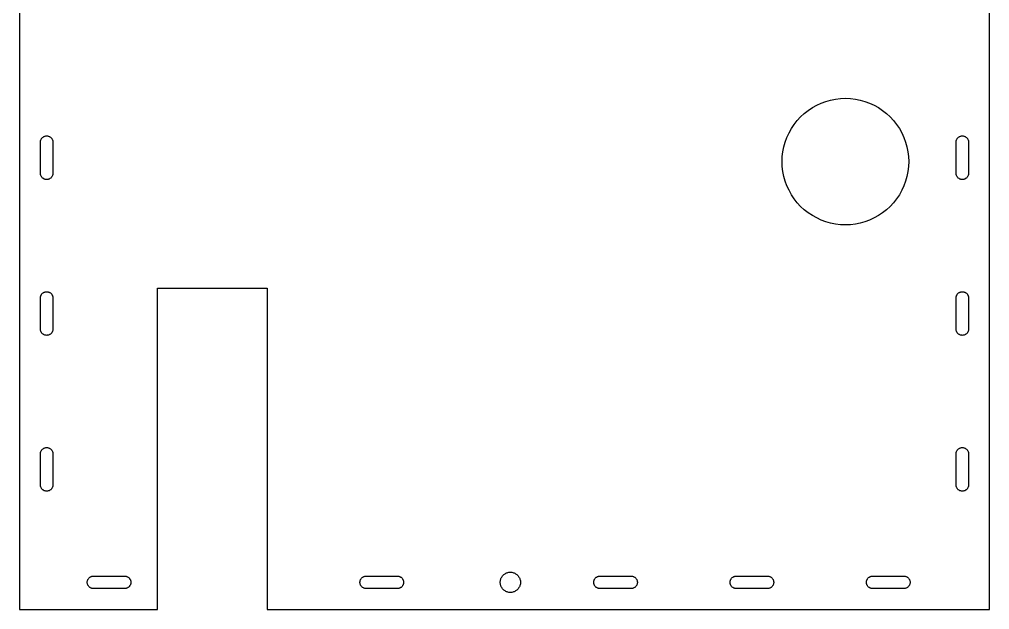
# Model space of a CAD drawing. Header units: metres. Extents: x -232 to 17, y -152 to 151.
# Drawn here: x -232 to 17, y -152 to -0.5 of the extents above; entities that cross this region are included whole.
import ezdxf

# ---------------------------------------------------------------- set-up
doc = ezdxf.new("R2010")
doc.units = ezdxf.units.M

msp = doc.modelspace()

# ---------------------------------------------------------------- linework, layer by layer
for p, q in [((-232, 151), (-232, -152)), ((17, -152), (17, 151)), ((-27.377, -22.5215), (-26.2188, -21.9873)), ((-26.2188, -21.9873), (-25.0215, -21.5449)), ((-25.0215, -21.5449), (-23.7939, -21.1992)), ((-23.7939, -21.1992), (-22.542, -20.9502)), ((-22.542, -20.9502), (-21.2744, -20.7998)), ((-21.2744, -20.7998), (-20, -20.75)), ((-20, -20.75), (-18.7246, -20.7998)), ((-18.7246, -20.7998), (-17.458, -20.9502)), ((-17.458, -20.9502), (-16.2061, -21.1992)), ((-16.2061, -21.1992), (-14.9785, -21.5449)), ((-14.9785, -21.5449), (-13.7812, -21.9873)), ((-13.7812, -21.9873), (-12.623, -22.5215)), ((-31.4902, -25.5098), (-30.5537, -24.6436)), ((-30.5537, -24.6436), (-29.5518, -23.8535)), ((-29.5518, -23.8535), (-28.4902, -23.1445)), ((-28.4902, -23.1445), (-27.377, -22.5215)), ((-12.623, -22.5215), (-11.5098, -23.1445)), ((-11.5098, -23.1445), (-10.4482, -23.8535)), ((-10.4482, -23.8535), (-9.44629, -24.6436)), ((-9.44629, -24.6436), (-8.50977, -25.5098)), ((-33.1465, -27.4482), (-32.3564, -26.4463)), ((-32.3564, -26.4463), (-31.4902, -25.5098)), ((-8.50977, -25.5098), (-7.64355, -26.4463)), ((-7.64355, -26.4463), (-6.85352, -27.4482)), ((-35.0127, -30.7812), (-34.4785, -29.623)), ((-34.4785, -29.623), (-33.8555, -28.5098)), ((-33.8555, -28.5098), (-33.1465, -27.4482)), ((-6.85352, -27.4482), (-6.14453, -28.5098)), ((-6.14453, -28.5098), (-5.52148, -29.623)), ((-5.52148, -29.623), (-4.9873, -30.7812)), ((-226.6, -32), (-226.595, -31.874)), ((-226.6, -40), (-226.6, -32)), ((-226.595, -31.874), (-226.58, -31.75)), ((-226.58, -31.75), (-226.556, -31.627)), ((-226.556, -31.627), (-226.522, -31.5059)), ((-226.522, -31.5059), (-226.478, -31.3877)), ((-226.478, -31.3877), (-226.426, -31.2734)), ((-226.426, -31.2734), (-226.364, -31.1641)), ((-226.364, -31.1641), (-226.294, -31.0596)), ((-226.294, -31.0596), (-226.217, -30.9609)), ((-226.217, -30.9609), (-226.131, -30.8682)), ((-226.131, -30.8682), (-226.039, -30.7832)), ((-226.039, -30.7832), (-225.94, -30.7061)), ((-225.94, -30.7061), (-225.836, -30.6357)), ((-225.836, -30.6357), (-225.726, -30.5742)), ((-225.726, -30.5742), (-225.612, -30.5215)), ((-225.612, -30.5215), (-225.494, -30.4785)), ((-225.494, -30.4785), (-225.374, -30.4443)), ((-225.374, -30.4443), (-225.25, -30.4199)), ((-225.25, -30.4199), (-225.126, -30.4053)), ((-225.126, -30.4053), (-225, -30.4004)), ((-225, -30.4004), (-224.874, -30.4053)), ((-224.874, -30.4053), (-224.75, -30.4199)), ((-224.75, -30.4199), (-224.626, -30.4443)), ((-224.626, -30.4443), (-224.506, -30.4785)), ((-224.506, -30.4785), (-224.388, -30.5215)), ((-224.388, -30.5215), (-224.274, -30.5742)), ((-224.274, -30.5742), (-224.164, -30.6357)), ((-224.164, -30.6357), (-224.06, -30.7061)), ((-224.06, -30.7061), (-223.961, -30.7832)), ((-223.961, -30.7832), (-223.869, -30.8682)), ((-223.869, -30.8682), (-223.783, -30.9609)), ((-223.783, -30.9609), (-223.706, -31.0596)), ((-223.706, -31.0596), (-223.636, -31.1641)), ((-223.636, -31.1641), (-223.574, -31.2734)), ((-223.574, -31.2734), (-223.522, -31.3877)), ((-223.522, -31.3877), (-223.478, -31.5059)), ((-223.478, -31.5059), (-223.444, -31.627)), ((-223.444, -31.627), (-223.42, -31.75)), ((-223.42, -31.75), (-223.405, -31.874)), ((-223.405, -31.874), (-223.4, -32)), ((-223.4, -32), (-223.4, -40)), ((-35.8008, -33.2061), (-35.4551, -31.9785)), ((-35.4551, -31.9785), (-35.0127, -30.7812)), ((-4.9873, -30.7812), (-4.54492, -31.9785)), ((-4.54492, -31.9785), (-4.19922, -33.2061)), ((8.40039, -32), (8.40527, -31.874)), ((8.40039, -40), (8.40039, -32)), ((8.40527, -31.874), (8.41992, -31.75)), ((8.41992, -31.75), (8.44434, -31.627)), ((8.44434, -31.627), (8.47852, -31.5059)), ((8.47852, -31.5059), (8.52148, -31.3877)), ((8.52148, -31.3877), (8.57422, -31.2734)), ((8.57422, -31.2734), (8.63574, -31.1641)), ((8.63574, -31.1641), (8.70605, -31.0596)), ((8.70605, -31.0596), (8.7832, -30.9609)), ((8.7832, -30.9609), (8.86816, -30.8682)), ((8.86816, -30.8682), (8.96094, -30.7832)), ((8.96094, -30.7832), (9.05957, -30.7061)), ((9.05957, -30.7061), (9.16406, -30.6357)), ((9.16406, -30.6357), (9.27344, -30.5742)), ((9.27344, -30.5742), (9.3877, -30.5215)), ((9.3877, -30.5215), (9.50586, -30.4785)), ((9.50586, -30.4785), (9.62695, -30.4443)), ((9.62695, -30.4443), (9.75, -30.4199)), ((9.75, -30.4199), (9.87402, -30.4053)), ((9.87402, -30.4053), (10, -30.4004)), ((10, -30.4004), (10.126, -30.4053)), ((10.126, -30.4053), (10.25, -30.4199)), ((10.25, -30.4199), (10.373, -30.4443)), ((10.373, -30.4443), (10.4941, -30.4785)), ((10.4941, -30.4785), (10.6123, -30.5215)), ((10.6123, -30.5215), (10.7266, -30.5742)), ((10.7266, -30.5742), (10.8359, -30.6357)), ((10.8359, -30.6357), (10.9404, -30.7061)), ((10.9404, -30.7061), (11.0391, -30.7832)), ((11.0391, -30.7832), (11.1318, -30.8682)), ((11.1318, -30.8682), (11.2168, -30.9609)), ((11.2168, -30.9609), (11.2939, -31.0596)), ((11.2939, -31.0596), (11.3643, -31.1641)), ((11.3643, -31.1641), (11.4258, -31.2734)), ((11.4258, -31.2734), (11.4785, -31.3877)), ((11.4785, -31.3877), (11.5215, -31.5059)), ((11.5215, -31.5059), (11.5557, -31.627)), ((11.5557, -31.627), (11.5801, -31.75)), ((11.5801, -31.75), (11.5947, -31.874)), ((11.5947, -31.874), (11.5996, -32)), ((11.5996, -32), (11.5996, -40)), ((-36.2002, -35.7246), (-36.0498, -34.458)), ((-36.0498, -34.458), (-35.8008, -33.2061)), ((-4.19922, -33.2061), (-3.9502, -34.458)), ((-3.9502, -34.458), (-3.7998, -35.7246)), ((-36.25, -37), (-36.2002, -35.7246)), ((-36.2002, -38.2744), (-36.25, -37)), ((-3.7998, -35.7246), (-3.75, -37)), ((-3.75, -37), (-3.7998, -38.2744)), ((-36.0498, -39.542), (-36.2002, -38.2744)), ((-35.8008, -40.7939), (-36.0498, -39.542)), ((-3.9502, -39.542), (-4.19922, -40.7939)), ((-3.7998, -38.2744), (-3.9502, -39.542)), ((-226.595, -40.126), (-226.6, -40)), ((-226.58, -40.25), (-226.595, -40.126)), ((-226.556, -40.373), (-226.58, -40.25)), ((-226.522, -40.4941), (-226.556, -40.373)), ((-226.478, -40.6123), (-226.522, -40.4941)), ((-226.426, -40.7266), (-226.478, -40.6123)), ((-226.364, -40.8359), (-226.426, -40.7266)), ((-226.294, -40.9404), (-226.364, -40.8359)), ((-226.217, -41.0391), (-226.294, -40.9404)), ((-226.131, -41.1318), (-226.217, -41.0391)), ((-226.039, -41.2168), (-226.131, -41.1318)), ((-225.94, -41.2939), (-226.039, -41.2168)), ((-225.836, -41.3643), (-225.94, -41.2939)), ((-225.726, -41.4258), (-225.836, -41.3643)), ((-225.612, -41.4785), (-225.726, -41.4258)), ((-225.494, -41.5215), (-225.612, -41.4785)), ((-225.374, -41.5557), (-225.494, -41.5215)), ((-225.25, -41.5801), (-225.374, -41.5557)), ((-225.126, -41.5947), (-225.25, -41.5801)), ((-225, -41.5996), (-225.126, -41.5947)), ((-224.874, -41.5947), (-225, -41.5996)), ((-224.75, -41.5801), (-224.874, -41.5947)), ((-224.626, -41.5557), (-224.75, -41.5801)), ((-224.506, -41.5215), (-224.626, -41.5557)), ((-224.388, -41.4785), (-224.506, -41.5215)), ((-224.274, -41.4258), (-224.388, -41.4785)), ((-224.164, -41.3643), (-224.274, -41.4258)), ((-224.06, -41.2939), (-224.164, -41.3643)), ((-223.961, -41.2168), (-224.06, -41.2939)), ((-223.869, -41.1318), (-223.961, -41.2168)), ((-223.783, -41.0391), (-223.869, -41.1318)), ((-223.706, -40.9404), (-223.783, -41.0391)), ((-223.636, -40.8359), (-223.706, -40.9404)), ((-223.574, -40.7266), (-223.636, -40.8359)), ((-223.522, -40.6123), (-223.574, -40.7266)), ((-223.478, -40.4941), (-223.522, -40.6123)), ((-223.444, -40.373), (-223.478, -40.4941)), ((-223.42, -40.25), (-223.444, -40.373)), ((-223.405, -40.126), (-223.42, -40.25)), ((-223.4, -40), (-223.405, -40.126)), ((-35.4551, -42.0215), (-35.8008, -40.7939)), ((-35.0127, -43.2188), (-35.4551, -42.0215)), ((-4.54492, -42.0215), (-4.9873, -43.2188)), ((-4.19922, -40.7939), (-4.54492, -42.0215)), ((8.40527, -40.126), (8.40039, -40)), ((8.41992, -40.25), (8.40527, -40.126)), ((8.44434, -40.373), (8.41992, -40.25)), ((8.47852, -40.4941), (8.44434, -40.373)), ((8.52148, -40.6123), (8.47852, -40.4941)), ((8.57422, -40.7266), (8.52148, -40.6123)), ((8.63574, -40.8359), (8.57422, -40.7266)), ((8.70605, -40.9404), (8.63574, -40.8359)), ((8.7832, -41.0391), (8.70605, -40.9404)), ((8.86816, -41.1318), (8.7832, -41.0391)), ((8.96094, -41.2168), (8.86816, -41.1318)), ((9.05957, -41.2939), (8.96094, -41.2168)), ((9.16406, -41.3643), (9.05957, -41.2939)), ((9.27344, -41.4258), (9.16406, -41.3643)), ((9.3877, -41.4785), (9.27344, -41.4258)), ((9.50586, -41.5215), (9.3877, -41.4785)), ((9.62695, -41.5557), (9.50586, -41.5215)), ((9.75, -41.5801), (9.62695, -41.5557)), ((9.87402, -41.5947), (9.75, -41.5801)), ((10, -41.5996), (9.87402, -41.5947)), ((10.126, -41.5947), (10, -41.5996)), ((10.25, -41.5801), (10.126, -41.5947)), ((10.373, -41.5557), (10.25, -41.5801)), ((10.4941, -41.5215), (10.373, -41.5557)), ((10.6123, -41.4785), (10.4941, -41.5215)), ((10.7266, -41.4258), (10.6123, -41.4785)), ((10.8359, -41.3643), (10.7266, -41.4258)), ((10.9404, -41.2939), (10.8359, -41.3643)), ((11.0391, -41.2168), (10.9404, -41.2939)), ((11.1318, -41.1318), (11.0391, -41.2168)), ((11.2168, -41.0391), (11.1318, -41.1318)), ((11.2939, -40.9404), (11.2168, -41.0391)), ((11.3643, -40.8359), (11.2939, -40.9404)), ((11.4258, -40.7266), (11.3643, -40.8359)), ((11.4785, -40.6123), (11.4258, -40.7266)), ((11.5215, -40.4941), (11.4785, -40.6123)), ((11.5557, -40.373), (11.5215, -40.4941)), ((11.5801, -40.25), (11.5557, -40.373)), ((11.5947, -40.126), (11.5801, -40.25)), ((11.5996, -40), (11.5947, -40.126)), ((-34.4785, -44.377), (-35.0127, -43.2188)), ((-33.8555, -45.4902), (-34.4785, -44.377)), ((-5.52148, -44.377), (-6.14453, -45.4902)), ((-4.9873, -43.2188), (-5.52148, -44.377)), ((-33.1465, -46.5518), (-33.8555, -45.4902)), ((-32.3564, -47.5537), (-33.1465, -46.5518)), ((-6.85352, -46.5518), (-7.64355, -47.5537)), ((-6.14453, -45.4902), (-6.85352, -46.5518)), ((-31.4902, -48.4902), (-32.3564, -47.5537)), ((-30.5537, -49.3564), (-31.4902, -48.4902)), ((-29.5518, -50.1465), (-30.5537, -49.3564)), ((-9.44629, -49.3564), (-10.4482, -50.1465)), ((-8.50977, -48.4902), (-9.44629, -49.3564)), ((-7.64355, -47.5537), (-8.50977, -48.4902)), ((-28.4902, -50.8555), (-29.5518, -50.1465)), ((-27.377, -51.4785), (-28.4902, -50.8555)), ((-26.2188, -52.0127), (-27.377, -51.4785)), ((-25.0215, -52.4551), (-26.2188, -52.0127)), ((-13.7812, -52.0127), (-14.9785, -52.4551)), ((-12.623, -51.4785), (-13.7812, -52.0127)), ((-11.5098, -50.8555), (-12.623, -51.4785)), ((-10.4482, -50.1465), (-11.5098, -50.8555)), ((-23.7939, -52.8008), (-25.0215, -52.4551)), ((-22.542, -53.0498), (-23.7939, -52.8008)), ((-21.2744, -53.2002), (-22.542, -53.0498)), ((-20, -53.25), (-21.2744, -53.2002)), ((-18.7246, -53.2002), (-20, -53.25)), ((-17.458, -53.0498), (-18.7246, -53.2002)), ((-16.2061, -52.8008), (-17.458, -53.0498)), ((-14.9785, -52.4551), (-16.2061, -52.8008)), ((-196.6, -69.5), (-168.4, -69.5)), ((-196.6, -152), (-196.6, -69.5)), ((-168.4, -69.5), (-168.4, -152)), ((-226.6, -72), (-226.595, -71.874)), ((-226.6, -80), (-226.6, -72)), ((-226.595, -71.874), (-226.58, -71.75)), ((-226.58, -71.75), (-226.556, -71.627)), ((-226.556, -71.627), (-226.522, -71.5059)), ((-226.522, -71.5059), (-226.478, -71.3877)), ((-226.478, -71.3877), (-226.426, -71.2734)), ((-226.426, -71.2734), (-226.364, -71.1641)), ((-226.364, -71.1641), (-226.294, -71.0596)), ((-226.294, -71.0596), (-226.217, -70.9609)), ((-226.217, -70.9609), (-226.131, -70.8682)), ((-226.131, -70.8682), (-226.039, -70.7832)), ((-226.039, -70.7832), (-225.94, -70.7061)), ((-225.94, -70.7061), (-225.836, -70.6357)), ((-225.836, -70.6357), (-225.726, -70.5742)), ((-225.726, -70.5742), (-225.612, -70.5215)), ((-225.612, -70.5215), (-225.494, -70.4785)), ((-225.494, -70.4785), (-225.374, -70.4443)), ((-225.374, -70.4443), (-225.25, -70.4199)), ((-225.25, -70.4199), (-225.126, -70.4053)), ((-225.126, -70.4053), (-225, -70.4004)), ((-225, -70.4004), (-224.874, -70.4053)), ((-224.874, -70.4053), (-224.75, -70.4199)), ((-224.75, -70.4199), (-224.626, -70.4443)), ((-224.626, -70.4443), (-224.506, -70.4785)), ((-224.506, -70.4785), (-224.388, -70.5215)), ((-224.388, -70.5215), (-224.274, -70.5742)), ((-224.274, -70.5742), (-224.164, -70.6357)), ((-224.164, -70.6357), (-224.06, -70.7061)), ((-224.06, -70.7061), (-223.961, -70.7832)), ((-223.961, -70.7832), (-223.869, -70.8682)), ((-223.869, -70.8682), (-223.783, -70.9609)), ((-223.783, -70.9609), (-223.706, -71.0596)), ((-223.706, -71.0596), (-223.636, -71.1641)), ((-223.636, -71.1641), (-223.574, -71.2734)), ((-223.574, -71.2734), (-223.522, -71.3877)), ((-223.522, -71.3877), (-223.478, -71.5059)), ((-223.478, -71.5059), (-223.444, -71.627)), ((-223.444, -71.627), (-223.42, -71.75)), ((-223.42, -71.75), (-223.405, -71.874)), ((-223.405, -71.874), (-223.4, -72)), ((-223.4, -72), (-223.4, -80)), ((8.40039, -72), (8.40527, -71.874)), ((8.40039, -80), (8.40039, -72)), ((8.40527, -71.874), (8.41992, -71.75)), ((8.41992, -71.75), (8.44434, -71.627)), ((8.44434, -71.627), (8.47852, -71.5059)), ((8.47852, -71.5059), (8.52148, -71.3877)), ((8.52148, -71.3877), (8.57422, -71.2734)), ((8.57422, -71.2734), (8.63574, -71.1641)), ((8.63574, -71.1641), (8.70605, -71.0596)), ((8.70605, -71.0596), (8.7832, -70.9609)), ((8.7832, -70.9609), (8.86816, -70.8682)), ((8.86816, -70.8682), (8.96094, -70.7832)), ((8.96094, -70.7832), (9.05957, -70.7061)), ((9.05957, -70.7061), (9.16406, -70.6357)), ((9.16406, -70.6357), (9.27344, -70.5742)), ((9.27344, -70.5742), (9.3877, -70.5215)), ((9.3877, -70.5215), (9.50586, -70.4785)), ((9.50586, -70.4785), (9.62695, -70.4443)), ((9.62695, -70.4443), (9.75, -70.4199)), ((9.75, -70.4199), (9.87402, -70.4053)), ((9.87402, -70.4053), (10, -70.4004)), ((10, -70.4004), (10.126, -70.4053)), ((10.126, -70.4053), (10.25, -70.4199)), ((10.25, -70.4199), (10.373, -70.4443)), ((10.373, -70.4443), (10.4941, -70.4785)), ((10.4941, -70.4785), (10.6123, -70.5215)), ((10.6123, -70.5215), (10.7266, -70.5742)), ((10.7266, -70.5742), (10.8359, -70.6357)), ((10.8359, -70.6357), (10.9404, -70.7061)), ((10.9404, -70.7061), (11.0391, -70.7832)), ((11.0391, -70.7832), (11.1318, -70.8682)), ((11.1318, -70.8682), (11.2168, -70.9609)), ((11.2168, -70.9609), (11.2939, -71.0596)), ((11.2939, -71.0596), (11.3643, -71.1641)), ((11.3643, -71.1641), (11.4258, -71.2734)), ((11.4258, -71.2734), (11.4785, -71.3877)), ((11.4785, -71.3877), (11.5215, -71.5059)), ((11.5215, -71.5059), (11.5557, -71.627)), ((11.5557, -71.627), (11.5801, -71.75)), ((11.5801, -71.75), (11.5947, -71.874)), ((11.5947, -71.874), (11.5996, -72)), ((11.5996, -72), (11.5996, -80)), ((-226.595, -80.126), (-226.6, -80)), ((-226.58, -80.25), (-226.595, -80.126)), ((-226.556, -80.373), (-226.58, -80.25)), ((-226.522, -80.4941), (-226.556, -80.373)), ((-226.478, -80.6123), (-226.522, -80.4941)), ((-226.426, -80.7266), (-226.478, -80.6123)), ((-226.364, -80.8359), (-226.426, -80.7266)), ((-226.294, -80.9404), (-226.364, -80.8359)), ((-226.217, -81.0391), (-226.294, -80.9404)), ((-226.131, -81.1318), (-226.217, -81.0391)), ((-226.039, -81.2168), (-226.131, -81.1318)), ((-225.94, -81.2939), (-226.039, -81.2168)), ((-225.836, -81.3643), (-225.94, -81.2939)), ((-225.726, -81.4258), (-225.836, -81.3643)), ((-225.612, -81.4785), (-225.726, -81.4258)), ((-225.494, -81.5215), (-225.612, -81.4785)), ((-225.374, -81.5557), (-225.494, -81.5215)), ((-225.25, -81.5801), (-225.374, -81.5557)), ((-225.126, -81.5947), (-225.25, -81.5801)), ((-225, -81.5996), (-225.126, -81.5947)), ((-224.874, -81.5947), (-225, -81.5996)), ((-224.75, -81.5801), (-224.874, -81.5947)), ((-224.626, -81.5557), (-224.75, -81.5801)), ((-224.506, -81.5215), (-224.626, -81.5557)), ((-224.388, -81.4785), (-224.506, -81.5215)), ((-224.274, -81.4258), (-224.388, -81.4785)), ((-224.164, -81.3643), (-224.274, -81.4258)), ((-224.06, -81.2939), (-224.164, -81.3643)), ((-223.961, -81.2168), (-224.06, -81.2939)), ((-223.869, -81.1318), (-223.961, -81.2168)), ((-223.783, -81.0391), (-223.869, -81.1318)), ((-223.706, -80.9404), (-223.783, -81.0391)), ((-223.636, -80.8359), (-223.706, -80.9404)), ((-223.574, -80.7266), (-223.636, -80.8359)), ((-223.522, -80.6123), (-223.574, -80.7266)), ((-223.478, -80.4941), (-223.522, -80.6123)), ((-223.444, -80.373), (-223.478, -80.4941)), ((-223.42, -80.25), (-223.444, -80.373)), ((-223.405, -80.126), (-223.42, -80.25)), ((-223.4, -80), (-223.405, -80.126)), ((8.40527, -80.126), (8.40039, -80)), ((8.41992, -80.25), (8.40527, -80.126)), ((8.44434, -80.373), (8.41992, -80.25)), ((8.47852, -80.4941), (8.44434, -80.373)), ((8.52148, -80.6123), (8.47852, -80.4941)), ((8.57422, -80.7266), (8.52148, -80.6123)), ((8.63574, -80.8359), (8.57422, -80.7266)), ((8.70605, -80.9404), (8.63574, -80.8359)), ((8.7832, -81.0391), (8.70605, -80.9404)), ((8.86816, -81.1318), (8.7832, -81.0391)), ((8.96094, -81.2168), (8.86816, -81.1318)), ((9.05957, -81.2939), (8.96094, -81.2168)), ((9.16406, -81.3643), (9.05957, -81.2939)), ((9.27344, -81.4258), (9.16406, -81.3643)), ((9.3877, -81.4785), (9.27344, -81.4258)), ((9.50586, -81.5215), (9.3877, -81.4785)), ((9.62695, -81.5557), (9.50586, -81.5215)), ((9.75, -81.5801), (9.62695, -81.5557)), ((9.87402, -81.5947), (9.75, -81.5801)), ((10, -81.5996), (9.87402, -81.5947)), ((10.126, -81.5947), (10, -81.5996)), ((10.25, -81.5801), (10.126, -81.5947)), ((10.373, -81.5557), (10.25, -81.5801)), ((10.4941, -81.5215), (10.373, -81.5557)), ((10.6123, -81.4785), (10.4941, -81.5215)), ((10.7266, -81.4258), (10.6123, -81.4785)), ((10.8359, -81.3643), (10.7266, -81.4258)), ((10.9404, -81.2939), (10.8359, -81.3643)), ((11.0391, -81.2168), (10.9404, -81.2939)), ((11.1318, -81.1318), (11.0391, -81.2168)), ((11.2168, -81.0391), (11.1318, -81.1318)), ((11.2939, -80.9404), (11.2168, -81.0391)), ((11.3643, -80.8359), (11.2939, -80.9404)), ((11.4258, -80.7266), (11.3643, -80.8359)), ((11.4785, -80.6123), (11.4258, -80.7266)), ((11.5215, -80.4941), (11.4785, -80.6123)), ((11.5557, -80.373), (11.5215, -80.4941)), ((11.5801, -80.25), (11.5557, -80.373)), ((11.5947, -80.126), (11.5801, -80.25)), ((11.5996, -80), (11.5947, -80.126)), ((-226.6, -112), (-226.595, -111.874)), ((-226.6, -120), (-226.6, -112)), ((-226.595, -111.874), (-226.58, -111.75)), ((-226.58, -111.75), (-226.556, -111.626)), ((-226.556, -111.626), (-226.522, -111.506)), ((-226.522, -111.506), (-226.478, -111.388)), ((-226.478, -111.388), (-226.426, -111.274)), ((-226.426, -111.274), (-226.364, -111.164)), ((-226.364, -111.164), (-226.294, -111.06)), ((-226.294, -111.06), (-226.217, -110.961)), ((-226.217, -110.961), (-226.131, -110.869)), ((-226.131, -110.869), (-226.039, -110.783)), ((-226.039, -110.783), (-225.94, -110.706)), ((-225.94, -110.706), (-225.836, -110.636)), ((-225.836, -110.636), (-225.726, -110.574)), ((-225.726, -110.574), (-225.612, -110.522)), ((-225.612, -110.522), (-225.494, -110.478)), ((-225.494, -110.478), (-225.374, -110.444)), ((-225.374, -110.444), (-225.25, -110.42)), ((-225.25, -110.42), (-225.126, -110.405)), ((-225.126, -110.405), (-225, -110.4)), ((-225, -110.4), (-224.874, -110.405)), ((-224.874, -110.405), (-224.75, -110.42)), ((-224.75, -110.42), (-224.626, -110.444)), ((-224.626, -110.444), (-224.506, -110.478)), ((-224.506, -110.478), (-224.388, -110.522)), ((-224.388, -110.522), (-224.274, -110.574)), ((-224.274, -110.574), (-224.164, -110.636)), ((-224.164, -110.636), (-224.06, -110.706)), ((-224.06, -110.706), (-223.961, -110.783)), ((-223.961, -110.783), (-223.869, -110.869)), ((-223.869, -110.869), (-223.783, -110.961)), ((-223.783, -110.961), (-223.706, -111.06)), ((-223.706, -111.06), (-223.636, -111.164)), ((-223.636, -111.164), (-223.574, -111.274)), ((-223.574, -111.274), (-223.522, -111.388)), ((-223.522, -111.388), (-223.478, -111.506)), ((-223.478, -111.506), (-223.444, -111.626)), ((-223.444, -111.626), (-223.42, -111.75)), ((-223.42, -111.75), (-223.405, -111.874)), ((-223.405, -111.874), (-223.4, -112)), ((-223.4, -112), (-223.4, -120)), ((8.40039, -112), (8.40527, -111.874)), ((8.40039, -120), (8.40039, -112)), ((8.40527, -111.874), (8.41992, -111.75)), ((8.41992, -111.75), (8.44434, -111.626)), ((8.44434, -111.626), (8.47852, -111.506)), ((8.47852, -111.506), (8.52148, -111.388)), ((8.52148, -111.388), (8.57422, -111.274)), ((8.57422, -111.274), (8.63574, -111.164)), ((8.63574, -111.164), (8.70605, -111.06)), ((8.70605, -111.06), (8.7832, -110.961)), ((8.7832, -110.961), (8.86816, -110.869)), ((8.86816, -110.869), (8.96094, -110.783)), ((8.96094, -110.783), (9.05957, -110.706)), ((9.05957, -110.706), (9.16406, -110.636)), ((9.16406, -110.636), (9.27344, -110.574)), ((9.27344, -110.574), (9.3877, -110.522)), ((9.3877, -110.522), (9.50586, -110.478)), ((9.50586, -110.478), (9.62695, -110.444)), ((9.62695, -110.444), (9.75, -110.42)), ((9.75, -110.42), (9.87402, -110.405)), ((9.87402, -110.405), (10, -110.4)), ((10, -110.4), (10.126, -110.405)), ((10.126, -110.405), (10.25, -110.42)), ((10.25, -110.42), (10.373, -110.444)), ((10.373, -110.444), (10.4941, -110.478)), ((10.4941, -110.478), (10.6123, -110.522)), ((10.6123, -110.522), (10.7266, -110.574)), ((10.7266, -110.574), (10.8359, -110.636)), ((10.8359, -110.636), (10.9404, -110.706)), ((10.9404, -110.706), (11.0391, -110.783)), ((11.0391, -110.783), (11.1318, -110.869)), ((11.1318, -110.869), (11.2168, -110.961)), ((11.2168, -110.961), (11.2939, -111.06)), ((11.2939, -111.06), (11.3643, -111.164)), ((11.3643, -111.164), (11.4258, -111.274)), ((11.4258, -111.274), (11.4785, -111.388)), ((11.4785, -111.388), (11.5215, -111.506)), ((11.5215, -111.506), (11.5557, -111.626)), ((11.5557, -111.626), (11.5801, -111.75)), ((11.5801, -111.75), (11.5947, -111.874)), ((11.5947, -111.874), (11.5996, -112)), ((11.5996, -112), (11.5996, -120)), ((-226.595, -120.126), (-226.6, -120)), ((-226.58, -120.25), (-226.595, -120.126)), ((-226.556, -120.374), (-226.58, -120.25)), ((-226.522, -120.494), (-226.556, -120.374)), ((-226.478, -120.612), (-226.522, -120.494)), ((-226.426, -120.726), (-226.478, -120.612)), ((-226.364, -120.836), (-226.426, -120.726)), ((-226.294, -120.94), (-226.364, -120.836)), ((-226.217, -121.039), (-226.294, -120.94)), ((-226.131, -121.131), (-226.217, -121.039)), ((-226.039, -121.217), (-226.131, -121.131)), ((-225.94, -121.294), (-226.039, -121.217)), ((-225.836, -121.364), (-225.94, -121.294)), ((-225.726, -121.426), (-225.836, -121.364)), ((-225.612, -121.478), (-225.726, -121.426)), ((-225.494, -121.522), (-225.612, -121.478)), ((-225.374, -121.556), (-225.494, -121.522)), ((-225.25, -121.58), (-225.374, -121.556)), ((-225.126, -121.595), (-225.25, -121.58)), ((-225, -121.6), (-225.126, -121.595)), ((-224.874, -121.595), (-225, -121.6)), ((-224.75, -121.58), (-224.874, -121.595)), ((-224.626, -121.556), (-224.75, -121.58)), ((-224.506, -121.522), (-224.626, -121.556)), ((-224.388, -121.478), (-224.506, -121.522)), ((-224.274, -121.426), (-224.388, -121.478)), ((-224.164, -121.364), (-224.274, -121.426)), ((-224.06, -121.294), (-224.164, -121.364)), ((-223.961, -121.217), (-224.06, -121.294)), ((-223.869, -121.131), (-223.961, -121.217)), ((-223.783, -121.039), (-223.869, -121.131)), ((-223.706, -120.94), (-223.783, -121.039)), ((-223.636, -120.836), (-223.706, -120.94)), ((-223.574, -120.726), (-223.636, -120.836)), ((-223.522, -120.612), (-223.574, -120.726)), ((-223.478, -120.494), (-223.522, -120.612)), ((-223.444, -120.374), (-223.478, -120.494)), ((-223.42, -120.25), (-223.444, -120.374)), ((-223.405, -120.126), (-223.42, -120.25)), ((-223.4, -120), (-223.405, -120.126)), ((8.40527, -120.126), (8.40039, -120)), ((8.41992, -120.25), (8.40527, -120.126)), ((8.44434, -120.374), (8.41992, -120.25)), ((8.47852, -120.494), (8.44434, -120.374)), ((8.52148, -120.612), (8.47852, -120.494)), ((8.57422, -120.726), (8.52148, -120.612)), ((8.63574, -120.836), (8.57422, -120.726)), ((8.70605, -120.94), (8.63574, -120.836)), ((8.7832, -121.039), (8.70605, -120.94)), ((8.86816, -121.131), (8.7832, -121.039)), ((8.96094, -121.217), (8.86816, -121.131)), ((9.05957, -121.294), (8.96094, -121.217)), ((9.16406, -121.364), (9.05957, -121.294)), ((9.27344, -121.426), (9.16406, -121.364)), ((9.3877, -121.478), (9.27344, -121.426)), ((9.50586, -121.522), (9.3877, -121.478)), ((9.62695, -121.556), (9.50586, -121.522)), ((9.75, -121.58), (9.62695, -121.556)), ((9.87402, -121.595), (9.75, -121.58)), ((10, -121.6), (9.87402, -121.595)), ((10.126, -121.595), (10, -121.6)), ((10.25, -121.58), (10.126, -121.595)), ((10.373, -121.556), (10.25, -121.58)), ((10.4941, -121.522), (10.373, -121.556)), ((10.6123, -121.478), (10.4941, -121.522)), ((10.7266, -121.426), (10.6123, -121.478)), ((10.8359, -121.364), (10.7266, -121.426)), ((10.9404, -121.294), (10.8359, -121.364)), ((11.0391, -121.217), (10.9404, -121.294)), ((11.1318, -121.131), (11.0391, -121.217)), ((11.2168, -121.039), (11.1318, -121.131)), ((11.2939, -120.94), (11.2168, -121.039)), ((11.3643, -120.836), (11.2939, -120.94)), ((11.4258, -120.726), (11.3643, -120.836)), ((11.4785, -120.612), (11.4258, -120.726)), ((11.5215, -120.494), (11.4785, -120.612)), ((11.5557, -120.374), (11.5215, -120.494)), ((11.5801, -120.25), (11.5557, -120.374)), ((11.5947, -120.126), (11.5801, -120.25)), ((11.5996, -120), (11.5947, -120.126)), ((-214.522, -144.506), (-214.478, -144.388)), ((-214.478, -144.388), (-214.426, -144.274)), ((-214.426, -144.274), (-214.364, -144.164)), ((-214.364, -144.164), (-214.294, -144.06)), ((-214.294, -144.06), (-214.217, -143.961)), ((-214.217, -143.961), (-214.131, -143.869)), ((-214.131, -143.869), (-214.039, -143.783)), ((-214.039, -143.783), (-213.94, -143.706)), ((-213.94, -143.706), (-213.836, -143.636)), ((-213.836, -143.636), (-213.726, -143.574)), ((-213.726, -143.574), (-213.612, -143.522)), ((-213.612, -143.522), (-213.494, -143.478)), ((-213.494, -143.478), (-213.374, -143.444)), ((-213.374, -143.444), (-213.25, -143.42)), ((-213.25, -143.42), (-213.126, -143.405)), ((-213.126, -143.405), (-213, -143.4)), ((-213, -143.4), (-205, -143.4)), ((-205, -143.4), (-204.874, -143.405)), ((-204.874, -143.405), (-204.75, -143.42)), ((-204.75, -143.42), (-204.626, -143.444)), ((-204.626, -143.444), (-204.506, -143.478)), ((-204.506, -143.478), (-204.388, -143.522)), ((-204.388, -143.522), (-204.274, -143.574)), ((-204.274, -143.574), (-204.164, -143.636)), ((-204.164, -143.636), (-204.06, -143.706)), ((-204.06, -143.706), (-203.961, -143.783)), ((-203.961, -143.783), (-203.869, -143.869)), ((-203.869, -143.869), (-203.783, -143.961)), ((-203.783, -143.961), (-203.706, -144.06)), ((-203.706, -144.06), (-203.636, -144.164)), ((-203.636, -144.164), (-203.574, -144.274)), ((-203.574, -144.274), (-203.522, -144.388)), ((-203.522, -144.388), (-203.478, -144.506)), ((-144.522, -144.506), (-144.478, -144.388)), ((-144.478, -144.388), (-144.426, -144.274)), ((-144.426, -144.274), (-144.364, -144.164)), ((-144.364, -144.164), (-144.294, -144.06)), ((-144.294, -144.06), (-144.217, -143.961)), ((-144.217, -143.961), (-144.131, -143.869)), ((-144.131, -143.869), (-144.039, -143.783)), ((-144.039, -143.783), (-143.94, -143.706)), ((-143.94, -143.706), (-143.836, -143.636)), ((-143.836, -143.636), (-143.726, -143.574)), ((-143.726, -143.574), (-143.612, -143.522)), ((-143.612, -143.522), (-143.494, -143.478)), ((-143.494, -143.478), (-143.374, -143.444)), ((-143.374, -143.444), (-143.25, -143.42)), ((-143.25, -143.42), (-143.126, -143.405)), ((-143.126, -143.405), (-143, -143.4)), ((-143, -143.4), (-135, -143.4)), ((-135, -143.4), (-134.874, -143.405)), ((-134.874, -143.405), (-134.75, -143.42)), ((-134.75, -143.42), (-134.626, -143.444)), ((-134.626, -143.444), (-134.506, -143.478)), ((-134.506, -143.478), (-134.388, -143.522)), ((-134.388, -143.522), (-134.274, -143.574)), ((-134.274, -143.574), (-134.164, -143.636)), ((-134.164, -143.636), (-134.06, -143.706)), ((-134.06, -143.706), (-133.961, -143.783)), ((-133.961, -143.783), (-133.869, -143.869)), ((-133.869, -143.869), (-133.783, -143.961)), ((-133.783, -143.961), (-133.706, -144.06)), ((-133.706, -144.06), (-133.636, -144.164)), ((-133.636, -144.164), (-133.574, -144.274)), ((-133.574, -144.274), (-133.522, -144.388)), ((-133.522, -144.388), (-133.478, -144.506)), ((-108.568, -144.593), (-108.528, -144.393)), ((-108.528, -144.393), (-108.473, -144.197)), ((-108.473, -144.197), (-108.402, -144.005)), ((-108.402, -144.005), (-108.317, -143.82)), ((-108.317, -143.82), (-108.217, -143.641)), ((-108.217, -143.641), (-108.103, -143.472)), ((-108.103, -143.472), (-107.977, -143.311)), ((-107.977, -143.311), (-107.838, -143.162)), ((-107.838, -143.162), (-107.689, -143.023)), ((-107.689, -143.023), (-107.528, -142.897)), ((-107.528, -142.897), (-107.358, -142.783)), ((-107.358, -142.783), (-107.18, -142.683)), ((-107.18, -142.683), (-106.995, -142.598)), ((-106.995, -142.598), (-106.803, -142.527)), ((-106.803, -142.527), (-106.607, -142.472)), ((-106.607, -142.472), (-106.407, -142.432)), ((-106.407, -142.432), (-106.204, -142.408)), ((-106.204, -142.408), (-106, -142.4)), ((-106, -142.4), (-105.796, -142.408)), ((-105.796, -142.408), (-105.593, -142.432)), ((-105.593, -142.432), (-105.393, -142.472)), ((-105.393, -142.472), (-105.197, -142.527)), ((-105.197, -142.527), (-105.005, -142.598)), ((-105.005, -142.598), (-104.82, -142.683)), ((-104.82, -142.683), (-104.641, -142.783)), ((-104.641, -142.783), (-104.472, -142.897)), ((-104.472, -142.897), (-104.311, -143.023)), ((-104.311, -143.023), (-104.162, -143.162)), ((-104.162, -143.162), (-104.023, -143.311)), ((-104.023, -143.311), (-103.897, -143.472)), ((-103.897, -143.472), (-103.783, -143.641)), ((-103.783, -143.641), (-103.683, -143.82)), ((-103.683, -143.82), (-103.598, -144.005)), ((-103.598, -144.005), (-103.527, -144.197)), ((-103.527, -144.197), (-103.472, -144.393)), ((-103.472, -144.393), (-103.432, -144.593)), ((-84.5215, -144.506), (-84.4785, -144.388)), ((-84.4785, -144.388), (-84.4258, -144.274)), ((-84.4258, -144.274), (-84.3643, -144.164)), ((-84.3643, -144.164), (-84.2939, -144.06)), ((-84.2939, -144.06), (-84.2168, -143.961)), ((-84.2168, -143.961), (-84.1318, -143.869)), ((-84.1318, -143.869), (-84.0391, -143.783)), ((-84.0391, -143.783), (-83.9404, -143.706)), ((-83.9404, -143.706), (-83.8359, -143.636)), ((-83.8359, -143.636), (-83.7266, -143.574)), ((-83.7266, -143.574), (-83.6123, -143.522)), ((-83.6123, -143.522), (-83.4941, -143.478)), ((-83.4941, -143.478), (-83.373, -143.444)), ((-83.373, -143.444), (-83.25, -143.42)), ((-83.25, -143.42), (-83.126, -143.405)), ((-83.126, -143.405), (-83, -143.4)), ((-83, -143.4), (-75, -143.4)), ((-75, -143.4), (-74.874, -143.405)), ((-74.874, -143.405), (-74.75, -143.42)), ((-74.75, -143.42), (-74.627, -143.444)), ((-74.627, -143.444), (-74.5059, -143.478)), ((-74.5059, -143.478), (-74.3877, -143.522)), ((-74.3877, -143.522), (-74.2734, -143.574)), ((-74.2734, -143.574), (-74.1641, -143.636)), ((-74.1641, -143.636), (-74.0596, -143.706)), ((-74.0596, -143.706), (-73.9609, -143.783)), ((-73.9609, -143.783), (-73.8682, -143.869)), ((-73.8682, -143.869), (-73.7832, -143.961)), ((-73.7832, -143.961), (-73.7061, -144.06)), ((-73.7061, -144.06), (-73.6357, -144.164)), ((-73.6357, -144.164), (-73.5742, -144.274)), ((-73.5742, -144.274), (-73.5215, -144.388)), ((-73.5215, -144.388), (-73.4785, -144.506)), ((-49.5215, -144.506), (-49.4785, -144.388)), ((-49.4785, -144.388), (-49.4258, -144.274)), ((-49.4258, -144.274), (-49.3643, -144.164)), ((-49.3643, -144.164), (-49.2939, -144.06)), ((-49.2939, -144.06), (-49.2168, -143.961)), ((-49.2168, -143.961), (-49.1318, -143.869)), ((-49.1318, -143.869), (-49.0391, -143.783)), ((-49.0391, -143.783), (-48.9404, -143.706)), ((-48.9404, -143.706), (-48.8359, -143.636)), ((-48.8359, -143.636), (-48.7266, -143.574)), ((-48.7266, -143.574), (-48.6123, -143.522)), ((-48.6123, -143.522), (-48.4941, -143.478)), ((-48.4941, -143.478), (-48.373, -143.444)), ((-48.373, -143.444), (-48.25, -143.42)), ((-48.25, -143.42), (-48.126, -143.405)), ((-48.126, -143.405), (-48, -143.4)), ((-48, -143.4), (-40, -143.4)), ((-40, -143.4), (-39.874, -143.405)), ((-39.874, -143.405), (-39.75, -143.42)), ((-39.75, -143.42), (-39.627, -143.444)), ((-39.627, -143.444), (-39.5059, -143.478)), ((-39.5059, -143.478), (-39.3877, -143.522)), ((-39.3877, -143.522), (-39.2734, -143.574)), ((-39.2734, -143.574), (-39.1641, -143.636)), ((-39.1641, -143.636), (-39.0596, -143.706)), ((-39.0596, -143.706), (-38.9609, -143.783)), ((-38.9609, -143.783), (-38.8682, -143.869)), ((-38.8682, -143.869), (-38.7832, -143.961)), ((-38.7832, -143.961), (-38.7061, -144.06)), ((-38.7061, -144.06), (-38.6357, -144.164)), ((-38.6357, -144.164), (-38.5742, -144.274)), ((-38.5742, -144.274), (-38.5215, -144.388)), ((-38.5215, -144.388), (-38.4785, -144.506)), ((-14.5215, -144.506), (-14.4785, -144.388)), ((-14.4785, -144.388), (-14.4258, -144.274)), ((-14.4258, -144.274), (-14.3643, -144.164)), ((-14.3643, -144.164), (-14.2939, -144.06)), ((-14.2939, -144.06), (-14.2168, -143.961)), ((-14.2168, -143.961), (-14.1318, -143.869)), ((-14.1318, -143.869), (-14.0391, -143.783)), ((-14.0391, -143.783), (-13.9404, -143.706)), ((-13.9404, -143.706), (-13.8359, -143.636)), ((-13.8359, -143.636), (-13.7266, -143.574)), ((-13.7266, -143.574), (-13.6123, -143.522)), ((-13.6123, -143.522), (-13.4941, -143.478)), ((-13.4941, -143.478), (-13.373, -143.444)), ((-13.373, -143.444), (-13.25, -143.42)), ((-13.25, -143.42), (-13.126, -143.405)), ((-13.126, -143.405), (-13, -143.4)), ((-13, -143.4), (-5, -143.4)), ((-5, -143.4), (-4.87402, -143.405)), ((-4.87402, -143.405), (-4.75, -143.42)), ((-4.75, -143.42), (-4.62695, -143.444)), ((-4.62695, -143.444), (-4.50586, -143.478)), ((-4.50586, -143.478), (-4.3877, -143.522)), ((-4.3877, -143.522), (-4.27344, -143.574)), ((-4.27344, -143.574), (-4.16406, -143.636)), ((-4.16406, -143.636), (-4.05957, -143.706)), ((-4.05957, -143.706), (-3.96094, -143.783)), ((-3.96094, -143.783), (-3.86816, -143.869)), ((-3.86816, -143.869), (-3.7832, -143.961)), ((-3.7832, -143.961), (-3.70605, -144.06)), ((-3.70605, -144.06), (-3.63574, -144.164)), ((-3.63574, -144.164), (-3.57422, -144.274)), ((-3.57422, -144.274), (-3.52148, -144.388)), ((-3.52148, -144.388), (-3.47852, -144.506)), ((-214.6, -145), (-214.595, -144.874)), ((-214.595, -145.126), (-214.6, -145)), ((-214.595, -144.874), (-214.58, -144.75)), ((-214.58, -145.25), (-214.595, -145.126)), ((-214.58, -144.75), (-214.556, -144.626)), ((-214.556, -145.374), (-214.58, -145.25)), ((-214.556, -144.626), (-214.522, -144.506)), ((-214.522, -145.494), (-214.556, -145.374)), ((-214.478, -145.612), (-214.522, -145.494)), ((-214.426, -145.726), (-214.478, -145.612)), ((-214.364, -145.836), (-214.426, -145.726)), ((-214.294, -145.94), (-214.364, -145.836)), ((-214.217, -146.039), (-214.294, -145.94)), ((-214.131, -146.131), (-214.217, -146.039)), ((-214.039, -146.217), (-214.131, -146.131)), ((-213.94, -146.294), (-214.039, -146.217)), ((-213.836, -146.364), (-213.94, -146.294)), ((-213.726, -146.426), (-213.836, -146.364)), ((-213.612, -146.478), (-213.726, -146.426)), ((-213.494, -146.522), (-213.612, -146.478)), ((-213.374, -146.556), (-213.494, -146.522)), ((-213.25, -146.58), (-213.374, -146.556)), ((-213.126, -146.595), (-213.25, -146.58)), ((-213, -146.6), (-213.126, -146.595)), ((-205, -146.6), (-213, -146.6)), ((-204.874, -146.595), (-205, -146.6)), ((-204.75, -146.58), (-204.874, -146.595)), ((-204.626, -146.556), (-204.75, -146.58)), ((-204.506, -146.522), (-204.626, -146.556)), ((-204.388, -146.478), (-204.506, -146.522)), ((-204.274, -146.426), (-204.388, -146.478)), ((-204.164, -146.364), (-204.274, -146.426)), ((-204.06, -146.294), (-204.164, -146.364)), ((-203.961, -146.217), (-204.06, -146.294)), ((-203.869, -146.131), (-203.961, -146.217)), ((-203.783, -146.039), (-203.869, -146.131)), ((-203.706, -145.94), (-203.783, -146.039)), ((-203.636, -145.836), (-203.706, -145.94)), ((-203.574, -145.726), (-203.636, -145.836)), ((-203.522, -145.612), (-203.574, -145.726)), ((-203.478, -145.494), (-203.522, -145.612)), ((-203.478, -144.506), (-203.444, -144.626)), ((-203.444, -145.374), (-203.478, -145.494)), ((-203.444, -144.626), (-203.42, -144.75)), ((-203.42, -145.25), (-203.444, -145.374)), ((-203.42, -144.75), (-203.405, -144.874)), ((-203.405, -145.126), (-203.42, -145.25)), ((-203.405, -144.874), (-203.4, -145)), ((-203.4, -145), (-203.405, -145.126)), ((-144.6, -145), (-144.595, -144.874)), ((-144.595, -145.126), (-144.6, -145)), ((-144.595, -144.874), (-144.58, -144.75)), ((-144.58, -145.25), (-144.595, -145.126)), ((-144.58, -144.75), (-144.556, -144.626)), ((-144.556, -145.374), (-144.58, -145.25)), ((-144.556, -144.626), (-144.522, -144.506)), ((-144.522, -145.494), (-144.556, -145.374)), ((-144.478, -145.612), (-144.522, -145.494)), ((-144.426, -145.726), (-144.478, -145.612)), ((-144.364, -145.836), (-144.426, -145.726)), ((-144.294, -145.94), (-144.364, -145.836)), ((-144.217, -146.039), (-144.294, -145.94)), ((-144.131, -146.131), (-144.217, -146.039)), ((-144.039, -146.217), (-144.131, -146.131)), ((-143.94, -146.294), (-144.039, -146.217)), ((-143.836, -146.364), (-143.94, -146.294)), ((-143.726, -146.426), (-143.836, -146.364)), ((-143.612, -146.478), (-143.726, -146.426)), ((-143.494, -146.522), (-143.612, -146.478)), ((-143.374, -146.556), (-143.494, -146.522)), ((-143.25, -146.58), (-143.374, -146.556)), ((-143.126, -146.595), (-143.25, -146.58)), ((-143, -146.6), (-143.126, -146.595)), ((-135, -146.6), (-143, -146.6)), ((-134.874, -146.595), (-135, -146.6)), ((-134.75, -146.58), (-134.874, -146.595)), ((-134.626, -146.556), (-134.75, -146.58)), ((-134.506, -146.522), (-134.626, -146.556)), ((-134.388, -146.478), (-134.506, -146.522)), ((-134.274, -146.426), (-134.388, -146.478)), ((-134.164, -146.364), (-134.274, -146.426)), ((-134.06, -146.294), (-134.164, -146.364)), ((-133.961, -146.217), (-134.06, -146.294)), ((-133.869, -146.131), (-133.961, -146.217)), ((-133.783, -146.039), (-133.869, -146.131)), ((-133.706, -145.94), (-133.783, -146.039)), ((-133.636, -145.836), (-133.706, -145.94)), ((-133.574, -145.726), (-133.636, -145.836)), ((-133.522, -145.612), (-133.574, -145.726)), ((-133.478, -145.494), (-133.522, -145.612)), ((-133.478, -144.506), (-133.444, -144.626)), ((-133.444, -145.374), (-133.478, -145.494)), ((-133.444, -144.626), (-133.42, -144.75)), ((-133.42, -145.25), (-133.444, -145.374)), ((-133.42, -144.75), (-133.405, -144.874)), ((-133.405, -145.126), (-133.42, -145.25)), ((-133.405, -144.874), (-133.4, -145)), ((-133.4, -145), (-133.405, -145.126)), ((-108.6, -145), (-108.592, -144.796)), ((-108.592, -145.204), (-108.6, -145)), ((-108.592, -144.796), (-108.568, -144.593)), ((-108.568, -145.407), (-108.592, -145.204)), ((-108.528, -145.607), (-108.568, -145.407)), ((-108.473, -145.803), (-108.528, -145.607)), ((-108.402, -145.995), (-108.473, -145.803)), ((-108.317, -146.18), (-108.402, -145.995)), ((-108.217, -146.358), (-108.317, -146.18)), ((-108.103, -146.528), (-108.217, -146.358)), ((-107.977, -146.689), (-108.103, -146.528)), ((-107.838, -146.838), (-107.977, -146.689)), ((-107.689, -146.977), (-107.838, -146.838)), ((-104.162, -146.838), (-104.311, -146.977)), ((-104.023, -146.689), (-104.162, -146.838)), ((-103.897, -146.528), (-104.023, -146.689)), ((-103.783, -146.358), (-103.897, -146.528)), ((-103.683, -146.18), (-103.783, -146.358)), ((-103.598, -145.995), (-103.683, -146.18)), ((-103.527, -145.803), (-103.598, -145.995)), ((-103.472, -145.607), (-103.527, -145.803)), ((-103.432, -145.407), (-103.472, -145.607)), ((-103.432, -144.593), (-103.408, -144.796)), ((-103.408, -145.204), (-103.432, -145.407)), ((-103.408, -144.796), (-103.4, -145)), ((-103.4, -145), (-103.408, -145.204)), ((-84.5996, -145), (-84.5947, -144.874)), ((-84.5947, -145.126), (-84.5996, -145)), ((-84.5947, -144.874), (-84.5801, -144.75)), ((-84.5801, -145.25), (-84.5947, -145.126)), ((-84.5801, -144.75), (-84.5557, -144.626)), ((-84.5557, -145.374), (-84.5801, -145.25)), ((-84.5557, -144.626), (-84.5215, -144.506)), ((-84.5215, -145.494), (-84.5557, -145.374)), ((-84.4785, -145.612), (-84.5215, -145.494)), ((-84.4258, -145.726), (-84.4785, -145.612)), ((-84.3643, -145.836), (-84.4258, -145.726)), ((-84.2939, -145.94), (-84.3643, -145.836)), ((-84.2168, -146.039), (-84.2939, -145.94)), ((-84.1318, -146.131), (-84.2168, -146.039)), ((-84.0391, -146.217), (-84.1318, -146.131)), ((-83.9404, -146.294), (-84.0391, -146.217)), ((-83.8359, -146.364), (-83.9404, -146.294)), ((-83.7266, -146.426), (-83.8359, -146.364)), ((-83.6123, -146.478), (-83.7266, -146.426)), ((-83.4941, -146.522), (-83.6123, -146.478)), ((-83.373, -146.556), (-83.4941, -146.522)), ((-83.25, -146.58), (-83.373, -146.556)), ((-83.126, -146.595), (-83.25, -146.58)), ((-83, -146.6), (-83.126, -146.595)), ((-75, -146.6), (-83, -146.6)), ((-74.874, -146.595), (-75, -146.6)), ((-74.75, -146.58), (-74.874, -146.595)), ((-74.627, -146.556), (-74.75, -146.58)), ((-74.5059, -146.522), (-74.627, -146.556)), ((-74.3877, -146.478), (-74.5059, -146.522)), ((-74.2734, -146.426), (-74.3877, -146.478)), ((-74.1641, -146.364), (-74.2734, -146.426)), ((-74.0596, -146.294), (-74.1641, -146.364)), ((-73.9609, -146.217), (-74.0596, -146.294)), ((-73.8682, -146.131), (-73.9609, -146.217)), ((-73.7832, -146.039), (-73.8682, -146.131)), ((-73.7061, -145.94), (-73.7832, -146.039)), ((-73.6357, -145.836), (-73.7061, -145.94)), ((-73.5742, -145.726), (-73.6357, -145.836)), ((-73.5215, -145.612), (-73.5742, -145.726)), ((-73.4785, -145.494), (-73.5215, -145.612)), ((-73.4785, -144.506), (-73.4443, -144.626)), ((-73.4443, -145.374), (-73.4785, -145.494)), ((-73.4443, -144.626), (-73.4199, -144.75)), ((-73.4199, -145.25), (-73.4443, -145.374)), ((-73.4199, -144.75), (-73.4053, -144.874)), ((-73.4053, -145.126), (-73.4199, -145.25)), ((-73.4053, -144.874), (-73.4004, -145)), ((-73.4004, -145), (-73.4053, -145.126)), ((-49.5996, -145), (-49.5947, -144.874)), ((-49.5947, -145.126), (-49.5996, -145)), ((-49.5947, -144.874), (-49.5801, -144.75)), ((-49.5801, -145.25), (-49.5947, -145.126)), ((-49.5801, -144.75), (-49.5557, -144.626)), ((-49.5557, -145.374), (-49.5801, -145.25)), ((-49.5557, -144.626), (-49.5215, -144.506)), ((-49.5215, -145.494), (-49.5557, -145.374)), ((-49.4785, -145.612), (-49.5215, -145.494)), ((-49.4258, -145.726), (-49.4785, -145.612)), ((-49.3643, -145.836), (-49.4258, -145.726)), ((-49.2939, -145.94), (-49.3643, -145.836)), ((-49.2168, -146.039), (-49.2939, -145.94)), ((-49.1318, -146.131), (-49.2168, -146.039)), ((-49.0391, -146.217), (-49.1318, -146.131)), ((-48.9404, -146.294), (-49.0391, -146.217)), ((-48.8359, -146.364), (-48.9404, -146.294)), ((-48.7266, -146.426), (-48.8359, -146.364)), ((-48.6123, -146.478), (-48.7266, -146.426)), ((-48.4941, -146.522), (-48.6123, -146.478)), ((-48.373, -146.556), (-48.4941, -146.522)), ((-48.25, -146.58), (-48.373, -146.556)), ((-48.126, -146.595), (-48.25, -146.58)), ((-48, -146.6), (-48.126, -146.595)), ((-40, -146.6), (-48, -146.6)), ((-39.874, -146.595), (-40, -146.6)), ((-39.75, -146.58), (-39.874, -146.595)), ((-39.627, -146.556), (-39.75, -146.58)), ((-39.5059, -146.522), (-39.627, -146.556)), ((-39.3877, -146.478), (-39.5059, -146.522)), ((-39.2734, -146.426), (-39.3877, -146.478)), ((-39.1641, -146.364), (-39.2734, -146.426)), ((-39.0596, -146.294), (-39.1641, -146.364)), ((-38.9609, -146.217), (-39.0596, -146.294)), ((-38.8682, -146.131), (-38.9609, -146.217)), ((-38.7832, -146.039), (-38.8682, -146.131)), ((-38.7061, -145.94), (-38.7832, -146.039)), ((-38.6357, -145.836), (-38.7061, -145.94)), ((-38.5742, -145.726), (-38.6357, -145.836)), ((-38.5215, -145.612), (-38.5742, -145.726)), ((-38.4785, -145.494), (-38.5215, -145.612)), ((-38.4785, -144.506), (-38.4443, -144.626)), ((-38.4443, -145.374), (-38.4785, -145.494)), ((-38.4443, -144.626), (-38.4199, -144.75)), ((-38.4199, -145.25), (-38.4443, -145.374)), ((-38.4199, -144.75), (-38.4053, -144.874)), ((-38.4053, -145.126), (-38.4199, -145.25)), ((-38.4053, -144.874), (-38.4004, -145)), ((-38.4004, -145), (-38.4053, -145.126)), ((-14.5996, -145), (-14.5947, -144.874)), ((-14.5947, -145.126), (-14.5996, -145)), ((-14.5947, -144.874), (-14.5801, -144.75)), ((-14.5801, -145.25), (-14.5947, -145.126)), ((-14.5801, -144.75), (-14.5557, -144.626)), ((-14.5557, -145.374), (-14.5801, -145.25)), ((-14.5557, -144.626), (-14.5215, -144.506)), ((-14.5215, -145.494), (-14.5557, -145.374)), ((-14.4785, -145.612), (-14.5215, -145.494)), ((-14.4258, -145.726), (-14.4785, -145.612)), ((-14.3643, -145.836), (-14.4258, -145.726)), ((-14.2939, -145.94), (-14.3643, -145.836)), ((-14.2168, -146.039), (-14.2939, -145.94)), ((-14.1318, -146.131), (-14.2168, -146.039)), ((-14.0391, -146.217), (-14.1318, -146.131)), ((-13.9404, -146.294), (-14.0391, -146.217)), ((-13.8359, -146.364), (-13.9404, -146.294)), ((-13.7266, -146.426), (-13.8359, -146.364)), ((-13.6123, -146.478), (-13.7266, -146.426)), ((-13.4941, -146.522), (-13.6123, -146.478)), ((-13.373, -146.556), (-13.4941, -146.522)), ((-13.25, -146.58), (-13.373, -146.556)), ((-13.126, -146.595), (-13.25, -146.58)), ((-13, -146.6), (-13.126, -146.595)), ((-5, -146.6), (-13, -146.6)), ((-4.87402, -146.595), (-5, -146.6)), ((-4.75, -146.58), (-4.87402, -146.595)), ((-4.62695, -146.556), (-4.75, -146.58)), ((-4.50586, -146.522), (-4.62695, -146.556)), ((-4.3877, -146.478), (-4.50586, -146.522)), ((-4.27344, -146.426), (-4.3877, -146.478)), ((-4.16406, -146.364), (-4.27344, -146.426)), ((-4.05957, -146.294), (-4.16406, -146.364)), ((-3.96094, -146.217), (-4.05957, -146.294)), ((-3.86816, -146.131), (-3.96094, -146.217)), ((-3.7832, -146.039), (-3.86816, -146.131)), ((-3.70605, -145.94), (-3.7832, -146.039)), ((-3.63574, -145.836), (-3.70605, -145.94)), ((-3.57422, -145.726), (-3.63574, -145.836)), ((-3.52148, -145.612), (-3.57422, -145.726)), ((-3.47852, -145.494), (-3.52148, -145.612)), ((-3.47852, -144.506), (-3.44434, -144.626)), ((-3.44434, -145.374), (-3.47852, -145.494)), ((-3.44434, -144.626), (-3.41992, -144.75)), ((-3.41992, -145.25), (-3.44434, -145.374)), ((-3.41992, -144.75), (-3.40527, -144.874)), ((-3.40527, -145.126), (-3.41992, -145.25)), ((-3.40527, -144.874), (-3.40039, -145)), ((-3.40039, -145), (-3.40527, -145.126)), ((-107.528, -147.103), (-107.689, -146.977)), ((-107.358, -147.217), (-107.528, -147.103)), ((-107.18, -147.317), (-107.358, -147.217)), ((-106.995, -147.402), (-107.18, -147.317)), ((-106.803, -147.473), (-106.995, -147.402)), ((-106.607, -147.528), (-106.803, -147.473)), ((-106.407, -147.568), (-106.607, -147.528)), ((-106.204, -147.592), (-106.407, -147.568)), ((-106, -147.6), (-106.204, -147.592)), ((-105.796, -147.592), (-106, -147.6)), ((-105.593, -147.568), (-105.796, -147.592)), ((-105.393, -147.528), (-105.593, -147.568)), ((-105.197, -147.473), (-105.393, -147.528)), ((-105.005, -147.402), (-105.197, -147.473)), ((-104.82, -147.317), (-105.005, -147.402)), ((-104.641, -147.217), (-104.82, -147.317)), ((-104.472, -147.103), (-104.641, -147.217)), ((-104.311, -146.977), (-104.472, -147.103)), ((-232, -152), (-196.6, -152)), ((-168.4, -152), (17, -152))]:
    msp.add_line(p, q)

doc.saveas('drawing.dxf')
